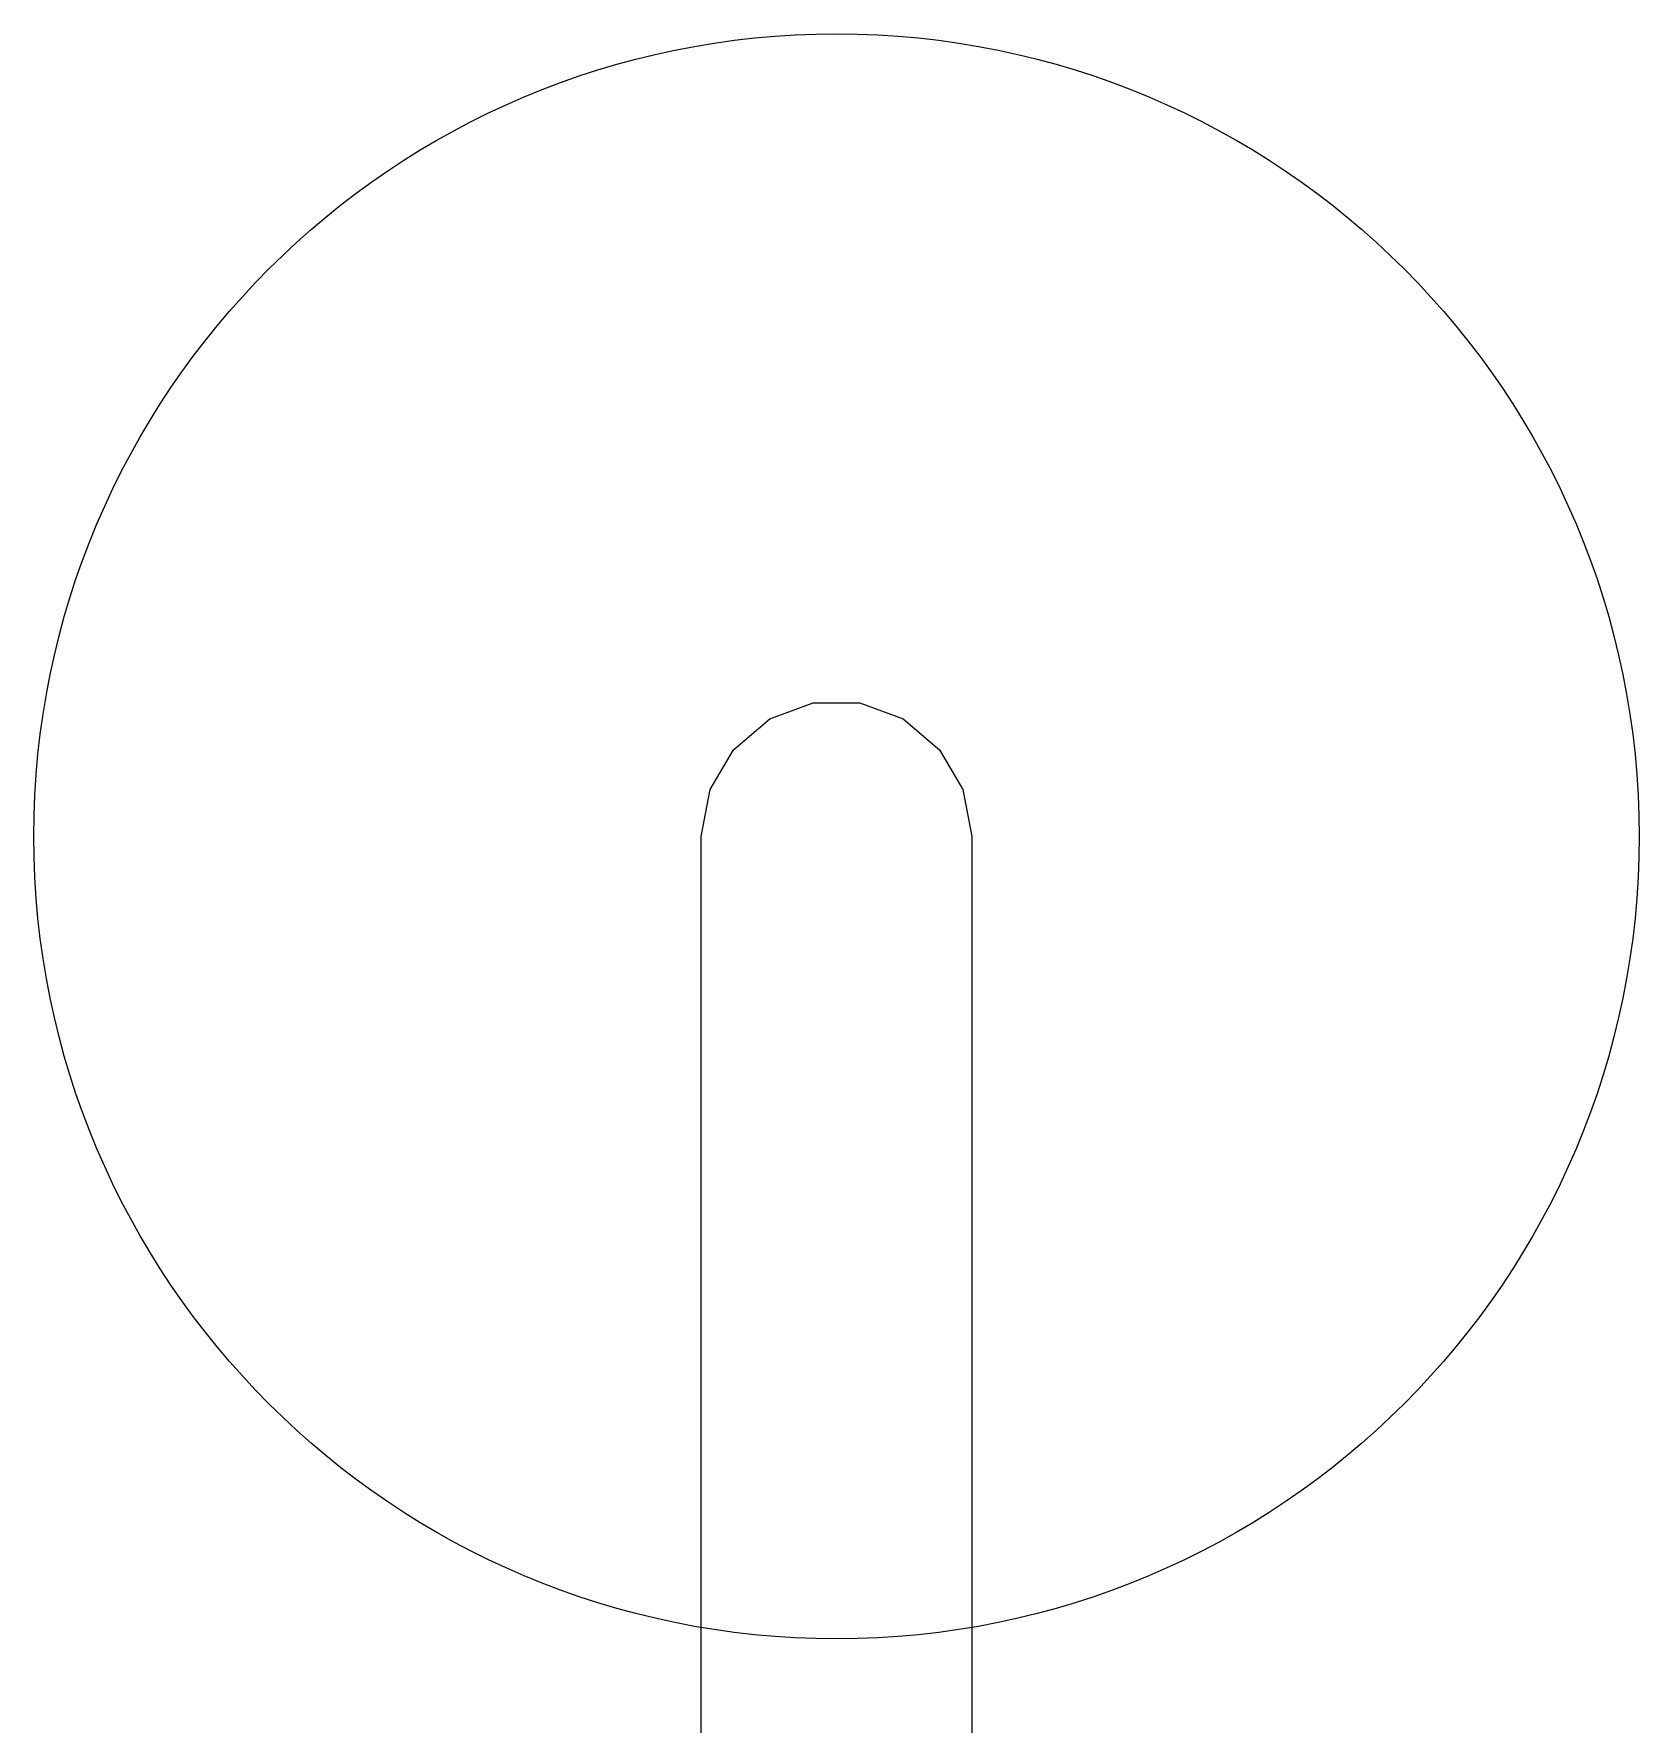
# Model space of a CAD drawing. Extents: x 37 to 203, y -145 to -25.
# Drawn here: x 150.555 to 151.445, y -129.412 to -128.475 of the extents above; entities that cross this region are included whole.
import ezdxf

# ---------------------------------------------------------------- set-up
doc = ezdxf.new("R2010")
doc.units = 0
doc.header["$MEASUREMENT"] = 0
doc.layers.add('BLACK', color=7, linetype='CONTINUOUS')

msp = doc.modelspace()

# ---------------------------------------------------------------- linework, layer by layer
at = {"layer": 'Black'}
for p, q in [((150.963, -128.855), (150.987, -128.846)), ((150.987, -128.846), (151.013, -128.846)), ((151.013, -128.846), (151.037, -128.855)), ((150.943, -128.872), (150.963, -128.855)), ((151.037, -128.855), (151.057, -128.872)), ((150.93, -128.894), (150.943, -128.872)), ((151.057, -128.872), (151.07, -128.894)), ((150.925, -128.92), (150.93, -128.894)), ((151.07, -128.894), (151.075, -128.92)), ((150.925, -130.19), (150.925, -128.92)), ((151.075, -128.92), (151.075, -130.19))]:
    msp.add_line(p, q, dxfattribs=at)
msp.add_circle((151, -128.92), 0.4445, dxfattribs=at)

doc.saveas('drawing.dxf')
